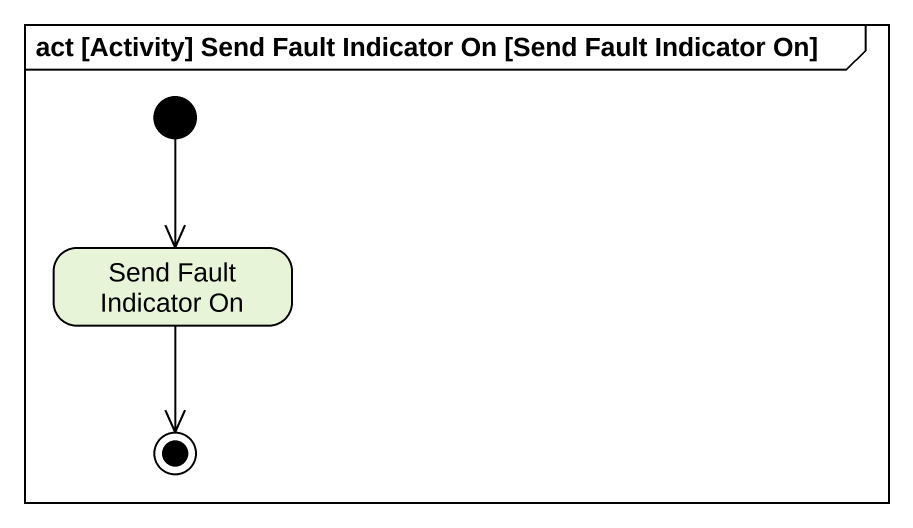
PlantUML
@startuml
mainframe act [Activity] Send Fault Indicator On [Send Fault Indicator On]
hide empty description
state "Send Fault Indicator On" as Send_Fault_Indicator_On
[*] --> Send_Fault_Indicator_On
Send_Fault_Indicator_On --> [*]
@enduml
